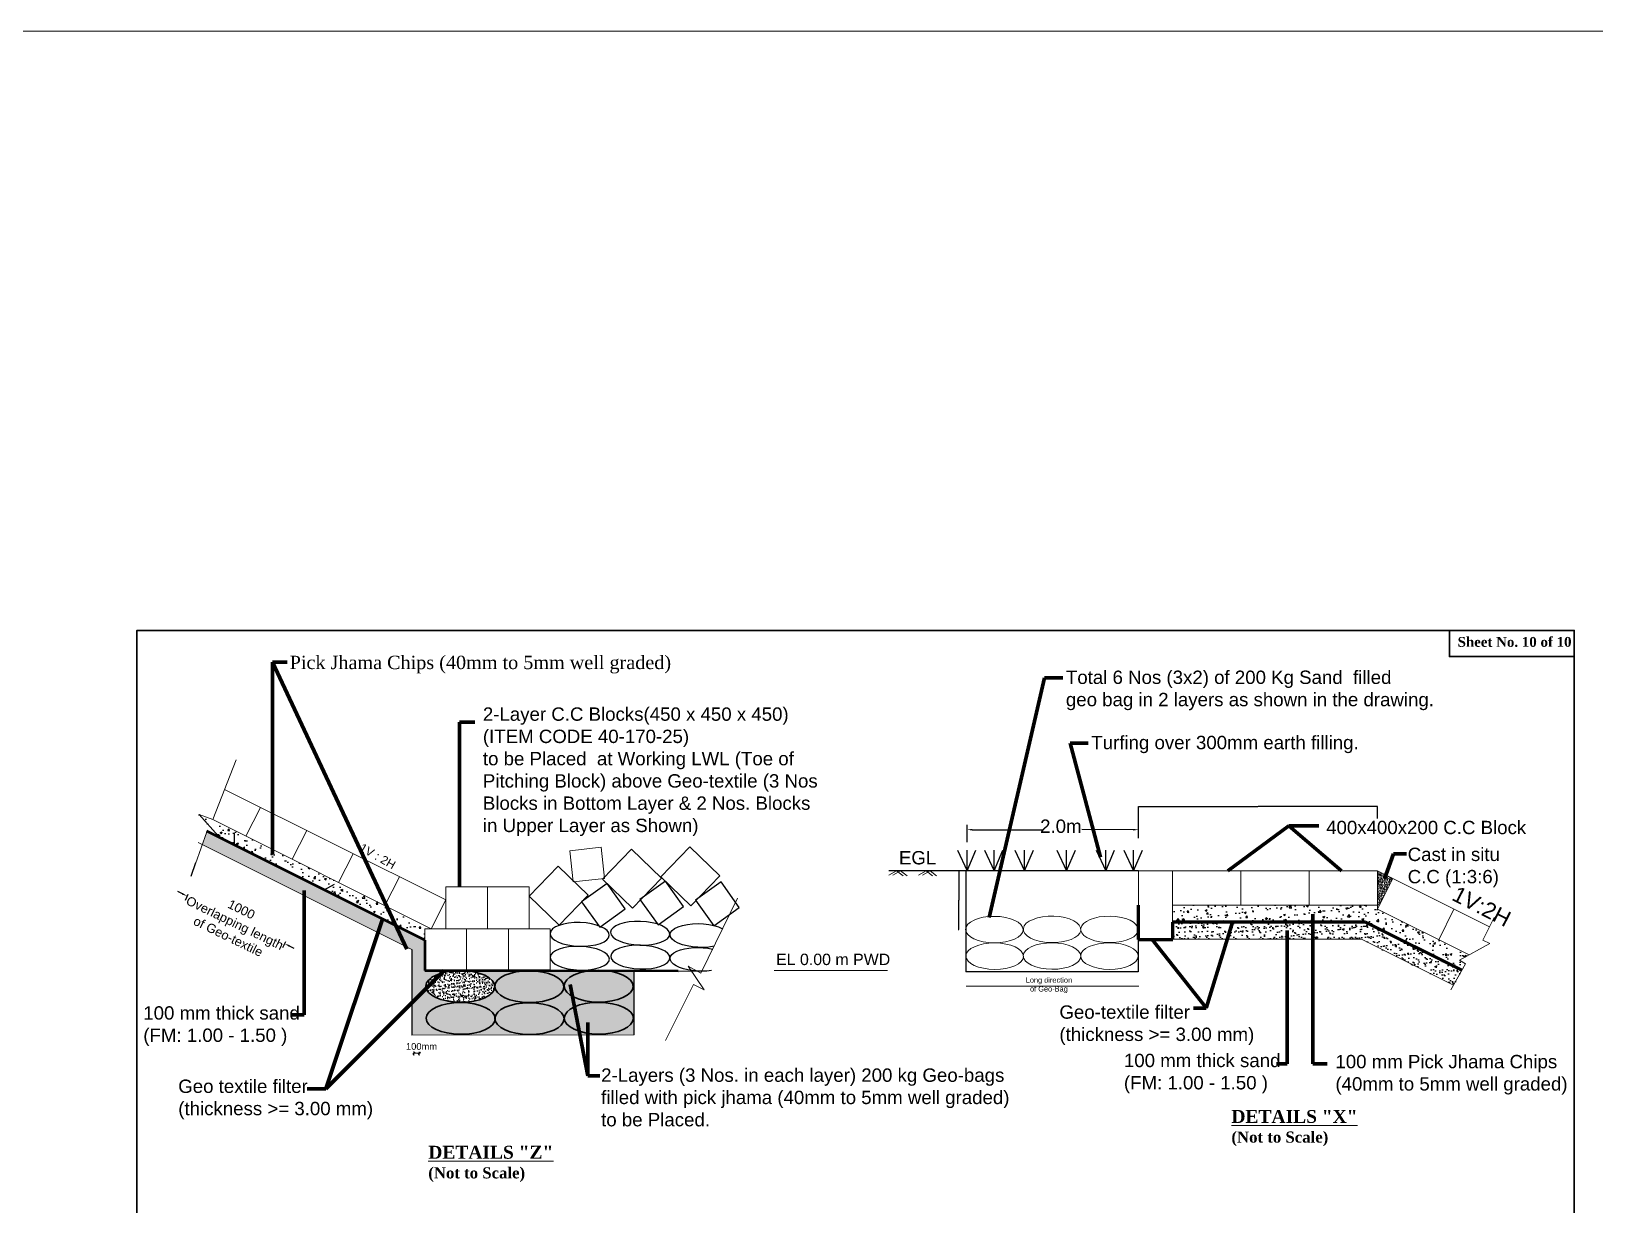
# Model space of a CAD drawing. Header units: inches. Extents: x 66615 to 414904, y -29123 to 90068.
# Drawn here: x 235680 to 247764, y -20639 to -11572 of the extents above; entities that cross this region are included whole.
import ezdxf

# ---------------------------------------------------------------- set-up
doc = ezdxf.new("R2010")
doc.units = ezdxf.units.IN
doc.header["$LTSCALE"] = 7
doc.header["$MEASUREMENT"] = 0
doc.header["$PDMODE"] = 3
doc.layers.add('Layer1', color=7, linetype='Continuous', lineweight=13)
doc.layers.add('Long Section Labels', color=7, linetype='Continuous', lineweight=9)
doc.layers.add('LINE', color=7, linetype='Continuous')
doc.styles.get("Standard").update_dxf_attribs({"font": 'arial.ttf'})
doc.dimstyles.get("Standard").update_dxf_attribs({"dimtxt": 0.18, "dimasz": 0.18, "dimexe": 0.18, "dimexo": 0.0625, "dimgap": 0.09, "dimtad": 0, "dimtih": 1, "dimtoh": 1, "dimdec": 4, "dimzin": 0, "dimdsep": 46, "dimtxsty": 'Standard', "dimcen": 0.09, "dimadec": 0, "dimazin": 0, "dimtfac": 1, "dimtdec": 4, "dimtofl": 0, "dimtmove": 0, "dimatfit": 3, "dimfxl": 1, "dimtolj": 1, "dimtzin": 0, "dimarcsym": 0})
pattern_1 = [(49.99999999999999, (16158.22667459399, 659078.0748699579), (54.6554006988012, -4.781725661670926), [5.715000000000001, -62.865]), (355, (16158.22667459399, 659078.0748699579), (-10.5728477927001, 57.31699286465399), [4.572000000000001, -50.292]), (100.4509999999999, (16162.78127459437, 659077.6763949577), (44.08275049978778, 52.53500634608756), [4.857, -53.427]), (46.18420000000002, (16158.22667459399, 659093.3148699579), (81.32371226763897, -12.61269837981814), [8.572499999999984, -94.29749999999987]), (96.63559999999998, (16165.00364459306, 659092.2638199577), (71.22127033987114, 74.22766676701477), [7.285499999999994, -80.14049999999989]), (351.1840000000001, (16158.22667459399, 659093.3148699579), (71.22138174418018, 74.22753535817931), [6.858000000000001, -75.438]), (21, (16165.8466745913, 659089.504869958), (45.48446395061498, -30.67965555502875), [5.715000000000001, -62.865]), (326.0000000000001, (16165.8466745913, 659089.504869958), (18.54060850429412, 55.25638983669579), [4.572, -50.29199999999999]), (71.4514, (16169.63702458143, 659086.9482399578), (64.02494723103733, 24.57685731481724), [4.857000000000001, -53.42700000000001]), (37.50000000000001, (16158.22667459399, 659078.0748699579), (0.9265809751775451, 25.36651166194594), [0, -49.6824, 0, -51.054, 0, -50.48250000000001]), (7.499999999999999, (16158.22667459399, 659078.0748699579), (20.04589875309172, 30.05417244543586), [0, -29.1084, 0, -48.5394, 0, -19.2405]), (327.5, (16141.23407458514, 659078.0748699579), (40.67717855006142, -1.718623197802037), [0, -19.05, 0, -59.43600000000001, 0, -78.867]), (317.5, (16133.61407458782, 659078.0748699579), (44.43875441580541, 7.627947309999906), [0, -24.765, 0, -39.4716, 0, -56.007])]

# ---------------------------------------------------------------- blocks, each defined once
blk = doc.blocks.new('*D57')
at = {"layer": 'Defpoints', "color": 0, "ltscale": 0.5}
for p in [(246085.8754218072, -17562.22304049303), (244237.8754218072, -17762.8938263965), (246085.8754218072, -17654.18003806082)]:
    blk.add_point(p, dxfattribs=at)
at = {"layer": 'LINE', "color": 0, "lineweight": -2, "ltscale": 0.5}
for p, q in [((244237.8754218072, -17762.8313263965), (244237.8754218072, -17562.04304049303)), ((244238.0554218072, -17562.22304049303), (245161.20384899, -17562.22304049303)), ((246085.6954218072, -17562.22304049303), (245162.5469946244, -17562.22304049303)), ((246085.8754218072, -17654.11753806082), (246085.8754218072, -17562.04304049303))]:
    blk.add_line(p, q, dxfattribs=at)
at = {"layer": 'LINE', "color": 0, "ltscale": 0.5}
for points in [[(244238.0554218072, -17562.19304049303), (244238.0554218072, -17562.25304049303), (244237.8754218072, -17562.22304049303)], [(246085.6954218072, -17562.19304049303), (246085.6954218072, -17562.25304049303), (246085.8754218072, -17562.22304049303)]]:
    blk.add_solid(points, dxfattribs=at)
at = {"layer": 'LINE', "color": 0, "lineweight": 13, "ltscale": 0.5, "insert": (245161.8754218072, -17562.22304049303), "char_height": 0.18, "attachment_point": 5}
blk.add_mtext('\\A1;{\\H1.775x;1.40m}', dxfattribs=at)
blk = doc.blocks.new('*D58')
at = {"layer": 'Defpoints', "color": 0, "ltscale": 0.5}
for p in [(242848.0690821856, -18059.75961229933), (242936.7429260239, -18059.75961229933), (242844.6732488498, -18511.3601488432)]:
    blk.add_point(p, dxfattribs=at)
at = {"layer": 'LINE', "color": 0, "lineweight": -2, "ltscale": 0.5}
for p, q in [((242936.6804260239, -18059.75961229933), (242847.8890821856, -18059.75961229933)), ((242848.0690821856, -18059.93961229933), (242848.0690821856, -18285.01005792461)), ((242848.0690821856, -18511.1801488432), (242848.0690821856, -18286.10970321792)), ((242844.7357488498, -18511.3601488432), (242848.2490821856, -18511.3601488432))]:
    blk.add_line(p, q, dxfattribs=at)
at = {"layer": 'LINE', "color": 0, "ltscale": 0.5}
for points in [[(242848.0390821856, -18059.93961229933), (242848.0990821856, -18059.93961229933), (242848.0690821856, -18059.75961229933)], [(242848.0390821856, -18511.1801488432), (242848.0990821856, -18511.1801488432), (242848.0690821856, -18511.3601488432)]]:
    blk.add_solid(points, dxfattribs=at)
at = {"layer": 'LINE', "color": 0, "lineweight": 13, "ltscale": 0.5, "insert": (242848.0690821856, -18285.55988057123), "char_height": 0.9, "attachment_point": 5}
blk.add_mtext('\\A1;300', dxfattribs=at)

msp = doc.modelspace()

# ---------------------------------------------------------------- hatches: boundary and pattern name
at = {"linetype": 'Continuous', "lineweight": -3, "ltscale": 0.5}
h = msp.add_hatch(dxfattribs=at)
h.set_pattern_fill('AR-CONC', color=0, scale=0.83, style=0)
h.set_pattern_definition([(49.99999999999999, (264038.7234591171, -8394.432694310148), (151.2132752666833, -13.22944099728956), [15.8115, -173.9265]), (355, (264038.7234591171, -8394.432694310148), (-29.2515455598036, 158.5770135922094), [12.6492, -139.1412]), (100.4509999999999, (264051.3245191127, -8395.535141810135), (121.9622763827462, 145.3468508908423), [13.4377, -147.8147]), (46.18420000000002, (264038.7234591171, -8352.268694310274), (224.9956039404678, -34.89513218416354), [23.71724999999997, -260.8897499999995]), (96.63559999999998, (264057.4730761051, -8355.17659931007), (197.0455146069768, 205.3632113887409), [20.15654999999997, -221.7220499999998]), (351.1840000000001, (264038.7234591171, -8352.268694310274), (197.0458228255652, 205.3628478242961), [18.9738, -208.7118]), (21, (264059.8054591194, -8362.80969431001), (125.8403502633681, -84.88038036891288), [15.8115, -173.9265]), (326.0000000000001, (264059.8054591194, -8362.80969431001), (51.29568352854707, 152.876011881525), [12.6492, -139.1412]), (71.4514, (264070.2920941114, -8369.883037309919), (177.1356873392033, 67.99597190432767), [13.4377, -147.8147]), (37.50000000000001, (264038.7234591171, -8394.432694310148), (2.563540697991208, 70.18068226471708), [0, -137.45464, 0, -141.2494, 0, -139.66825]), (7.499999999999999, (264038.7234591171, -8394.432694310148), (55.46031988355377, 83.14987709903919), [0, -80.53323999999999, 0, -134.29234, 0, -53.23205000000001]), (327.5, (263991.7105991095, -8394.432694310148), (112.5401939885033, -4.75485751391897), [0, -52.70500000000001, 0, -164.4396, 0, -218.1987]), (317.5, (263970.6285991073, -8394.432694310148), (122.947220550395, 21.1039875576664), [0, -68.51650000000001, 0, -109.20476, 0, -154.9527])])
h.paths.add_polyline_path([(237083.1793211475, -17662.83944316657), (236976.6754241064, -17624.84460056928), (237125.6675076485, -17788.88263742236), (237076.4174809754, -17772.09343338461), (238722.2683333829, -18595.01885958883), (238722.2683333829, -18506.41022624989), (238770.3208873123, -18506.41022624989)])
at = {"lineweight": -3, "ltscale": 0.5}
h = msp.add_hatch(dxfattribs=at)
h.set_pattern_fill('AR-CONC', color=0, scale=0.5, style=0)
h.set_pattern_definition([(49.99999999999999, (16158.22667459399, 659078.0748699579), (91.092334498002, -7.969542769451543), [9.525, -104.775]), (355, (16158.22667459399, 659078.0748699579), (-17.62141298783349, 95.52832144108999), [7.620000000000002, -83.82000000000001]), (100.4509999999999, (16165.81767459214, 659077.4107449577), (73.47125083297962, 87.55834391014594), [8.095, -89.045]), (46.18420000000002, (16158.22667459399, 659103.474869958), (135.539520446065, -21.02116396636357), [14.28749999999998, -157.1624999999997]), (96.63559999999998, (16169.52162458748, 659101.723119958), (118.7021172331186, 123.7127779450246), [12.14249999999999, -133.5674999999998]), (351.1840000000001, (16158.22667459399, 659103.474869958), (118.702302906967, 123.7125589302988), [11.43, -125.73]), (21, (16170.92667458951, 659097.1248699579), (75.80743991769164, -51.13275925838126), [9.525, -104.775]), (326.0000000000001, (16170.92667458951, 659097.1248699579), (30.90101417382354, 92.09398306115963), [7.62, -83.82]), (71.4514, (16177.24392458797, 659092.8638199578), (106.7082453850622, 40.96142885802873), [8.095000000000002, -89.04500000000002]), (37.50000000000001, (16158.22667459399, 659078.0748699579), (1.544301625295908, 42.27751943657655), [0, -82.804, 0, -85.09, 0, -84.1375]), (7.499999999999999, (16158.22667459399, 659078.0748699579), (33.40983125515287, 50.09028740905975), [0, -48.514, 0, -80.899, 0, -32.0675]), (327.5, (16129.90567459166, 659078.0748699579), (67.7952975834357, -2.864371996336729), [0, -31.75, 0, -99.06000000000002, 0, -131.445]), (317.5, (16117.20567459613, 659078.0748699579), (74.06459069300902, 12.71324551666651), [0, -41.275, 0, -65.786, 0, -93.345])])
edge = h.paths.add_edge_path()
edge.add_line((238622.2683333829, -19328.02646753221), (240338.8098887692, -19327.17823960989))
edge.add_line((240338.8098887727, -19327.17823960987), (240339.8827792574, -18830.62575083126))
edge.add_line((240339.8827792555, -18830.62575083115), (240117.4494855502, -18830.14514390708))
edge.add_ellipse((240064.6771055833, -18950.15970679495), major_axis=(-266.9392690718118, 1.747436432372941), ratio=0.4596705317050753, start_angle=282.32292129746213, end_angle=618.770298097184, ccw=False)
edge.add_line((240008.4913346991, -18829.90972032939), (239690.7069254448, -18829.22309026189))
edge.add_line((239690.7069254518, -18829.22309026198), (238997.49436658, -18829.22309026198))
edge.add_ellipse((238996.6911215633, -18951.92720600945), major_axis=(-266.9392690718118, 1.747436432372941), ratio=0.4596705317050753, start_angle=184.8800895468057, end_angle=270.0000000052819, ccw=False)
edge.add_ellipse((239528.9380142391, -18953.69470522349), major_axis=(-266.9392690718118, 1.747436432372941), ratio=0.4596705317050753, start_angle=4.880089546805721, end_angle=355.92393404651017, ccw=False)
edge.add_ellipse((238996.6911215633, -18951.92720600945), major_axis=(-266.9392690718118, 1.747436432372941), ratio=0.4596705317050753, start_angle=271.631794728523, end_angle=535.9239340465224, ccw=False)
edge.add_line((238989.8925872743, -18829.22309026198), (238722.2683333845, -18829.22309026198))
edge.add_line((238722.2683333829, -18829.22309026198), (238722.2683333828, -18595.01885958906))
edge.add_line((238722.2683333829, -18595.01885958883), (237076.4174809727, -17772.09343338449))
edge.add_line((237076.4174809754, -17772.09343338461), (237037.1265129506, -17758.69924614133))
edge.add_line((237037.1265129521, -17758.69924614142), (237002.1710574905, -17857.76802030884))
edge.add_line((237002.171057485, -17857.76802030887), (238622.2683333817, -18667.81665825583))
edge.add_line((238622.2683333829, -18667.81665825594), (238622.2683333829, -19328.02646753218))
edge = h.paths.add_edge_path(flags=16)
edge.add_ellipse((238998.6510259062, -19199.53777792474), major_axis=(-266.9392690718118, 1.747436432372941), ratio=0.4596705317050753, start_angle=184.8800895468681, end_angle=535.9239340464599, ccw=False)
edge.add_ellipse((239530.897918582, -19201.30527713877), major_axis=(-266.9392690718118, 1.747436432372941), ratio=0.4596705317050753, start_angle=4.880089546868078, end_angle=355.92393404644776, ccw=False)
edge = h.paths.add_edge_path(flags=16)
edge.add_ellipse((240066.6370099261, -19197.7702787107), major_axis=(-266.9392690718118, 1.747436432372941), ratio=0.4596705317050753, start_angle=0, end_angle=360)
at = {"linetype": 'ByBlock', "lineweight": 5, "ltscale": 0.5}
h = msp.add_hatch(dxfattribs=at)
h.set_pattern_fill('AR-CONC', color=256, scale=0.132, style=0)
h.set_pattern_definition([(49.99999999999999, (245651.5321079269, -12395.03004068352), (24.04837630747253, -2.103959291135208), [2.514600000000001, -27.6606]), (355, (245651.5321079269, -12395.03004068352), (-4.652053028788043, 25.21947686044776), [2.011680000000001, -22.12848000000001]), (100.4509999999999, (245653.5361319259, -12395.20536968327), (19.39641021990662, 23.11540279227853), [2.13708, -23.50788]), (46.18420000000002, (245651.5321079269, -12388.32444068353), (35.78243339776116, -5.549587287119985), [3.771899999999996, -41.49089999999995]), (96.63559999999993, (245654.5139747262, -12388.78690268315), (31.33735894954331, 32.6601733774865), [3.205619999999965, -35.26181999999969]), (351.1840000000001, (245651.5321079269, -12388.32444068353), (31.33740796743928, 32.66011555759889), [3.01752, -33.19272]), (21, (245654.8849079236, -12390.00084068283), (20.0131641382706, -13.49904844421265), [2.514600000000001, -27.6606]), (326.0000000000001, (245654.8849079236, -12390.00084068283), (8.157867741889415, 24.31281152814615), [2.01168, -22.12848]), (71.4514, (245656.5526619256, -12391.12575788313), (28.17097678165643, 10.81381721851958), [2.137080000000001, -23.50788000000001]), (37.49999999999999, (245651.5321079269, -12395.03004068352), (0.4076956290781198, 11.16126513125621), [0, -21.86025600000001, 0, -22.46376000000001, 0, -22.21230000000001]), (7.500000000000004, (245651.5321079269, -12395.03004068352), (8.820195451360359, 13.22383587599178), [0, -12.807696, 0, -21.357336, 0, -8.465819999999999]), (327.5, (245644.0553639308, -12395.03004068352), (17.89795856202703, -0.7561942070328964), [0, -8.382000000000001, 0, -26.15184000000001, 0, -34.70148000000001]), (317.5, (245640.7025639266, -12395.03004068352), (19.55305194295438, 3.356296816399958), [0, -10.8966, 0, -17.367504, 0, -24.64308])])
h.paths.add_polyline_path([(246203.9398110211, -18118.79180690536), (246085.8754218072, -18059.75961229886), (246085.8754218072, -18323.7596122984), (246085.8754218072, -18354.920585329)])
at = {"linetype": 'Continuous', "lineweight": -3, "ltscale": 0.5}
h = msp.add_hatch(dxfattribs=at)
h.set_pattern_fill('AR-CONC', color=0, scale=0.83, style=0)
h.set_pattern_definition([(49.99999999999999, (222731.1812707782, -19116.79024974798), (151.2132752666833, -13.22944099728956), [15.8115, -173.9265]), (355, (222731.1812707782, -19116.79024974798), (-29.2515455598036, 158.5770135922094), [12.6492, -139.1412]), (100.4509999999999, (222743.7823307738, -19117.89269724797), (121.9622763827462, 145.3468508908423), [13.4377, -147.8147]), (46.18420000000002, (222731.1812707782, -19074.62624974764), (224.9956039404678, -34.89513218416354), [23.71724999999997, -260.8897499999995]), (96.63559999999998, (222749.9308877811, -19077.5341547479), (197.0455146069768, 205.3632113887409), [20.15654999999997, -221.7220499999998]), (351.1840000000001, (222731.1812707782, -19074.62624974764), (197.0458228255652, 205.3628478242961), [18.9738, -208.7118]), (21, (222752.2632707804, -19085.16724974784), (125.8403502633681, -84.88038036891288), [15.8115, -173.9265]), (326.0000000000001, (222752.2632707804, -19085.16724974784), (51.29568352854707, 152.876011881525), [12.6492, -139.1412]), (71.4514, (222762.7499057725, -19092.24059274775), (177.1356873392033, 67.99597190432767), [13.4377, -147.8147]), (37.50000000000001, (222731.1812707782, -19116.79024974798), (2.563540697991208, 70.18068226471708), [0, -137.45464, 0, -141.2494, 0, -139.66825]), (7.499999999999999, (222731.1812707782, -19116.79024974798), (55.46031988355377, 83.14987709903919), [0, -80.53323999999999, 0, -134.29234, 0, -53.23205000000001]), (327.5, (222684.1684107706, -19116.79024974798), (112.5401939885033, -4.75485751391897), [0, -52.70500000000001, 0, -164.4396, 0, -218.1987]), (317.5, (222663.0864107832, -19116.79024974798), (122.947220550395, 21.1039875576664), [0, -68.51650000000001, 0, -109.20476, 0, -154.9527])])
h.paths.add_polyline_path([(246085.8754218072, -18354.920585329), (246085.8754218072, -18323.7596122984), (244501.8754218072, -18323.75961229933), (244501.8754218072, -18455.7596122984), (245992.3925027177, -18455.7596122984), (246736.2521749735, -18827.68944842723), (246764.0875423029, -18777.38165290031), (246719.0347740874, -18748.25633460126), (246792.5022815764, -18708.23401521408)])
h = msp.add_hatch(dxfattribs=at)
h.set_pattern_fill('AR-SAND', color=0, scale=1.32, style=0)
h.set_pattern_definition([(37.50000000000001, (222731.1812707782, -19116.79024974798), (-2.11204131069894, 64.60254732747319), [0, -50.96256, 0, -56.99760000000001, 0, -54.48299999999999]), (7.499999999999999, (222731.1812707782, -19116.79024974798), (59.33707337421635, 94.62091327502277), [0, -27.49296, 0, -45.93336, 0, -17.6022]), (327.5, (222689.9418307766, -19116.79024974798), (104.4109928718725, 0.1897083775680312), [0, -16.764, 0, -60.3504, 0, -78.7908]), (317.5, (222689.9418307766, -19116.79024974798), (100.7894517263432, 29.42667066995254), [0, -8.382, 0, -39.56304, 0, -45.2628])])
h.paths.add_polyline_path([(245992.3925027177, -18455.7596122984), (244503.9748587161, -18455.7596122984), (244503.9748587161, -18587.7596122984), (245961.2315296829, -18587.7596122984), (246672.290689528, -18943.28919222002), (246736.2521749735, -18827.68944842723)])
at = {"lineweight": -3, "ltscale": 0.5}
h = msp.add_hatch(dxfattribs=at)
h.set_pattern_fill('AR-CONC', color=0, scale=0.3, style=0)
h.set_pattern_definition(pattern_1)
edge = h.paths.add_edge_path()
edge.add_ellipse((238996.6911215633, -18951.92720600945), major_axis=(-266.9392690718118, 1.747436432372941), ratio=0.4596705317050753, start_angle=271.631794728523, end_angle=535.9239340465224)
edge.add_ellipse((239528.9380142391, -18953.69470522349), major_axis=(-266.9392690718118, 1.747436432372941), ratio=0.4596705317050753, start_angle=355.92393404651017, end_angle=364.88008954680566, ccw=False)
edge.add_ellipse((238996.6911215633, -18951.92720600945), major_axis=(-266.9392690718118, 1.747436432372941), ratio=0.4596705317050753, start_angle=184.8800895468057, end_angle=270.0000000052819)
edge.add_line((238997.4943665713, -18829.22309026198), (238989.8925872759, -18829.22309026198))
h = msp.add_hatch(dxfattribs=at)
h.set_pattern_fill('AR-CONC', color=0, scale=0.3, style=0)
h.set_pattern_definition(pattern_1)
edge = h.paths.add_edge_path()
edge.add_ellipse((238998.6510259062, -19199.53777792474), major_axis=(-266.9392690718118, 1.747436432372941), ratio=0.4596705317050753, start_angle=184.8800895468681, end_angle=535.9239340464597)
edge.add_ellipse((239530.897918582, -19201.30527713877), major_axis=(-266.9392690718118, 1.747436432372941), ratio=0.4596705317050753, start_angle=355.92393404644776, end_angle=364.8800895468681, ccw=False)
edge = h.paths.add_edge_path()
edge.add_ellipse((239528.9380142391, -18953.69470522349), major_axis=(-266.9392690718118, 1.747436432372941), ratio=0.4596705317050753, start_angle=4.880089546805642, end_angle=355.9239340465102)
edge.add_ellipse((238996.6911215633, -18951.92720600945), major_axis=(-266.9392690718118, 1.747436432372941), ratio=0.4596705317050753, start_angle=175.9239340465224, end_angle=184.8800895468057, ccw=False)
edge = h.paths.add_edge_path()
edge.add_ellipse((239530.897918582, -19201.30527713877), major_axis=(-266.9392690718118, 1.747436432372941), ratio=0.4596705317050753, start_angle=4.880089546868055, end_angle=355.9239340464478)
edge.add_ellipse((238998.6510259062, -19199.53777792474), major_axis=(-266.9392690718118, 1.747436432372941), ratio=0.4596705317050753, start_angle=175.9239340464598, end_angle=184.8800895468681, ccw=False)
edge = h.paths.add_edge_path()
edge.add_ellipse((240064.6771055833, -18950.15970679495), major_axis=(-266.9392690718118, 1.747436432372941), ratio=0.4596705317050753, start_angle=282.3229212974621, end_angle=618.7702980971839)
edge.add_line((240117.4494855553, -18830.14514390688), (240008.4913347102, -18829.90972032948))
edge = h.paths.add_edge_path()
edge.add_ellipse((240066.6370099261, -19197.7702787107), major_axis=(-266.9392690718118, 1.747436432372941), ratio=0.4596705317050753, start_angle=0, end_angle=360)

# ---------------------------------------------------------------- linework, layer by layer
at = {"color": 0, "linetype": 'Continuous', "lineweight": 13, "ltscale": 0.5}
for p, q in [((238883.6747654304, -18284.09993665182), (237174.6869880632, -17429.60604796495)), ((237339.1929385811, -17790.84625188151), (237452.5468166992, -17568.53596228251)), ((238770.3208873123, -18506.41022624989), (237083.1793211475, -17662.83944316657)), ((237696.9749257639, -17969.73724547384), (237810.328803882, -17747.42695587483)), ((238622.2683333829, -18667.81665825594), (236969.0872739926, -17841.22612856171)), ((238054.7569129467, -18148.6282390657), (238168.1107910648, -17926.31794946716)), ((238412.5389001295, -18327.51923265756), (238525.8927782476, -18105.20894305949)), ((238770.3208873123, -18506.41022624989), (238883.6747654304, -18284.09993665182)), ((240338.8098887727, -19327.17823960987), (238622.2683333829, -19328.02646753174))]:
    msp.add_line(p, q, dxfattribs=at)
at = {"color": 0, "lineweight": 53, "ltscale": 0.5}
for p, q in [((238722.2683333829, -18595.01885958883), (237036.1480027512, -17751.95869427716)), ((239690.7069254518, -18829.22309026198), (240679.0913559347, -18831.35867164499))]:
    msp.add_line(p, q, dxfattribs=at)
at = {"color": 0, "lineweight": -3, "ltscale": 0.5}
for p, q in [((242913.0468678027, -17838.2329328552), (242913.0468678027, -17704.59382639668)), ((242953.7968678027, -17740.99382639659), (243492.5606401265, -17740.99382639659)), ((244197.1254218072, -17740.99382639659), (243798.7359890789, -17738.52888144349)), ((244237.8754218072, -17806.81145449338), (244237.8754218072, -17704.59382639668)), ((242904.1223913655, -18059.75961229979), (242904.1223913655, -18838.73865038325)), ((236848.1203086525, -18236.69721350755), (236811.485843055, -18218.85124952887)), ((236891.3238407448, -18241.0580981251), (236868.8138395473, -18287.2669700699)), ((237643.706214264, -18607.5705753009), (237621.1962130666, -18653.77944724524)), ((244234.6195542291, -18589.73813107453), (244234.6195542291, -18838.73865038325)), ((237673.7716133669, -18638.9016186407), (237710.4060789645, -18656.7475826203)), ((238622.2683333829, -18667.81665825594), (238622.2683333829, -19328.02646753174)), ((244234.6195542291, -18838.73865038325), (242904.1223913655, -18838.73865038325)), ((238629.1035302166, -19476.7021389709), (238647.0761814803, -19460.01930593123)), ((238671.2275371063, -19475.81606154359), (238689.20018837, -19459.13322850392))]:
    msp.add_line(p, q, dxfattribs=at)
at = {"color": 0, "linetype": 'Continuous', "lineweight": -3, "ltscale": 0.5}
for p, q in [((237251.620141007, -17859.69476340368), (237251.2243909016, -17765.49621753983)), ((236949.3551473469, -17997.17711660481), (236912.3588759303, -18102.78481769498)), ((242838.3556896672, -17899.80077422905), (242913.0468678027, -18059.75961230212)), ((242913.0468678027, -18059.75961230212), (242981.8188532889, -17898.5054988105)), ((242913.0468678027, -18059.75961229933), (242913.0468678027, -17900.24953106727)), ((243046.7057796642, -17899.80077422346), (243121.3969577998, -18059.759612297)), ((243121.3969577998, -18059.759612297), (243190.1689432859, -17898.50549880491)), ((243121.3969577998, -18059.75961229374), (243121.3969577998, -17900.24953106168)), ((243282.9980491474, -17899.80077422486), (243357.6892272979, -18059.7596122984)), ((243357.6892272979, -18059.7596122984), (243426.4612127766, -17898.50549880491)), ((243357.6892272979, -18059.7596122956), (243357.6892272979, -17900.24953106308)), ((243607.5552277714, -17899.80077422486), (243682.246405907, -18059.7596122984)), ((243682.246405907, -18059.7596122984), (243751.0183913931, -17898.50549880491)), ((243682.246405907, -18059.7596122956), (243682.246405907, -17900.24953106308)), ((243909.4578256086, -17899.80077422486), (243984.149003759, -18059.7596122984)), ((243984.149003759, -18059.7596122984), (244052.9209892377, -17898.50549880491)), ((243984.149003759, -18059.7596122956), (243984.149003759, -17900.24953106308)), ((244124.0939323828, -17899.80077422486), (244198.7851105258, -18059.7596122984)), ((244198.7851105258, -18059.7596122984), (244267.5570960119, -17898.50549880491)), ((244198.7851105258, -18059.7596122956), (244198.7851105258, -17900.24953106308)), ((244237.8754218072, -18059.75961229933), (242308.6828383803, -18059.75961229933)), ((237944.6587705687, -18206.21407818078), (238024.1686476618, -18162.1615670289)), ((240338.8098887727, -19327.17823961034), (240339.8821583092, -18830.91313285223)), ((240679.0913559347, -18831.35867164499), (240863.0104263946, -18834.78569699061))]:
    msp.add_line(p, q, dxfattribs=at)
at = {"linetype": 'ByBlock', "lineweight": 13, "ltscale": 0.5}
for p, q in [((246085.8754218072, -18059.75961229886), (244237.8754218072, -18059.75961229933)), ((246950.6339909732, -18492.13889688283), (246085.8754218072, -18059.75961229886)), ((246085.8754218072, -18323.7596122984), (244501.8754218072, -18323.75961229933)), ((246792.5022815764, -18708.23401521408), (246085.8754218072, -18354.920585329)), ((245961.2315296829, -18587.7596122984), (244503.9748587161, -18587.7596122984)), ((246672.290689528, -18943.28919222002), (245961.2315296829, -18587.7596122984))]:
    msp.add_line(p, q, dxfattribs=at)
at = {"linetype": 'ByBlock', "lineweight": 18, "ltscale": 0.5}
for p, q in [((244237.8754218072, -18059.75961229933), (244237.8754218072, -18587.75961229886)), ((244501.8754218072, -18059.75961229933), (244501.8754218072, -18587.75961229886)), ((245029.8754218146, -18059.75961229933), (245029.8754218146, -18323.75961229933)), ((245557.8754217997, -18059.75961229886), (245557.8754217997, -18323.7596122984)), ((246085.8754218072, -18059.75961229886), (246085.8754218072, -18323.7596122984)), ((246085.8754218072, -18354.920585329), (246203.9398110211, -18118.79180690442)), ((246085.8754218072, -18323.7596122984), (246085.8754218072, -18354.920585329)), ((246558.1329786554, -18591.04936375265), (246676.1973678693, -18354.92058532947))]:
    msp.add_line(p, q, dxfattribs=at)
at = {"linetype": 'ByBlock', "lineweight": 60, "ltscale": 0.5}
for p, q in [((244234.6195542291, -18324.30484800256), (244234.6195542291, -18589.73813107453)), ((245992.3925027177, -18455.7596122984), (244503.9748587161, -18455.7596122984)), ((244503.9748587161, -18589.73813107453), (244503.9748587161, -18455.75961229886)), ((246736.2521749735, -18827.6894484277), (245992.3925027177, -18455.7596122984)), ((244234.6195542291, -18589.73813107453), (244503.9748587161, -18589.73813107453))]:
    msp.add_line(p, q, dxfattribs=at)
at = {"color": 7, "lineweight": 30, "ltscale": 0.18}
msp.add_lwpolyline([(247606.2099174559, -16201.35615677462), (246640.7275903374, -16201.35615677462), (246640.7275903374, -16403.89267531718), (247606.2099174559, -16403.89267531718)], close=True, dxfattribs=at)
at = {"color": 0, "linetype": 'Continuous', "lineweight": -3, "ltscale": 0.5}
for points in [[(240545.0645738319, -18104.47130871407), (240777.0467213318, -18328.9538880515), (241001.5293006077, -18096.97174055764), (240769.5471531823, -17872.48916125094)], [(240094.2064997703, -18122.27006486134), (240326.1886472628, -18346.75264419924), (240550.6712265387, -18114.77049670537), (240318.6890791133, -17890.28791739867)], [(239528.1200214848, -18254.44083516282), (239760.1021689698, -18478.92341450026), (239984.5847482532, -18246.94126700639), (239752.6026008129, -18022.45868769969)], [(240074.6494385973, -18494.03853083943), (240271.2207480073, -18352.69921573141), (240129.8814329281, -18156.12790637772), (239933.3101235777, -18297.46722145501)], [(240525.5075126588, -18476.23977469216), (240722.0788220689, -18334.90045958414), (240580.7395069972, -18138.32915023045), (240384.1681976393, -18279.66846530774)], [(240955.9262596741, -18483.01034924836), (241152.4975690916, -18341.67103414034), (241011.1582540199, -18145.09972478665), (240814.586944662, -18286.43903986394)]]:
    msp.add_lwpolyline(points, close=True, dxfattribs=at)
at = {"linetype": 'ByBlock', "lineweight": 18, "ltscale": 0.5}
for points in [[(242308.2431334257, -18091.80651795986), (242367.6598293558, -18059.75961229933), (242417.7915872484, -18098.29668753251)], [(242340.0179989114, -18091.80651795986), (242399.4346948415, -18059.75961229933), (242449.5664527342, -18098.29668753251)], [(242536.4040054008, -18091.80651795986), (242595.8207013309, -18059.75961229933), (242645.9524592236, -18098.29668753251)], [(242568.1788708866, -18091.80651795986), (242627.5955668166, -18059.75961229933), (242677.7273247093, -18098.29668753251)], [(246652.760386765, -18978.58696524409), (246764.0875423029, -18777.38165290031), (246719.0347740874, -18748.25633460126), (246952.2998947054, -18621.18231946585), (246899.2842223942, -18594.70736921701), (246986.7610410824, -18419.97700712207)]]:
    msp.add_lwpolyline(points, dxfattribs=at)
at = {"color": 0, "linetype": 'Continuous', "lineweight": -3, "ltscale": 0.5, "extrusion": (0, 0, -1)}
for centre in [(239918.9362339973, -18550.01614918542), (240386.6860459894, -18541.29181536549), (239919.3144768402, -18734.31453884934), (240387.0642888322, -18725.59020502894)]:
    msp.add_ellipse(centre, major_axis=(-228.6779544565967, 7.359250985567466), ratio=0.3999216098319032, dxfattribs=at)
for centre, start_param, end_param in [((240845.6971692592, -18558.74048300443), 4.189055286767898, 8.733121288961382), ((240846.075412102, -18743.03887266834), 4.282022807574673, 8.296774934931928)]:
    msp.add_ellipse(centre, major_axis=(-228.6779544565967, 7.359250985567466), ratio=0.3999216098319032, start_param=start_param, end_param=end_param, dxfattribs=at)
at = {"color": 0, "linetype": 'Continuous', "lineweight": 30, "ltscale": 0.5}
for centre in [(238996.6911215633, -18951.92720600945), (239528.9380142391, -18953.69470522349), (240064.6771055833, -18950.15970679495), (238998.6510259062, -19199.53777792474), (239530.897918582, -19201.30527713877), (240066.6370099261, -19197.7702787107)]:
    msp.add_ellipse(centre, major_axis=(-266.9392690718118, 1.747436432372941), ratio=0.4596705317050753, dxfattribs=at)
at = {"color": 0, "lineweight": -3, "ltscale": 0.5}
for points in [[(242953.7968678027, -17734.20215973008), (242953.7968678027, -17747.78549306357), (242913.0468678027, -17740.99382639659)], [(244197.1254218072, -17734.20215973008), (244197.1254218072, -17747.78549306357), (244237.8754218072, -17740.99382639659)]]:
    msp.add_solid(points, dxfattribs=at)
at = {"color": 0, "linetype": 'Continuous', "lineweight": -3, "ltscale": 0.5}
for points in [[(236851.0946359783, -18230.59146924113), (236845.1459813118, -18242.80295777397), (236884.7547742501, -18254.54317748622)], [(237676.7459406927, -18632.79587437428), (237670.7972860411, -18645.00736290758), (237637.1371477693, -18621.05565466202)]]:
    msp.add_solid(points, dxfattribs=at)
at = {"layer": 'Layer1', "color": 7, "lineweight": 30}
msp.add_lwpolyline([(245241.9957608283, -23937.53072509897), (236496.3018922433, -23937.53072509897), (236496.3018922433, -16201.35615677462), (247606.2099174559, -16201.35615677462), (247606.2099174559, -22289.84967208776), (247606.2099174559, -23685.30772039742), (247606.2099174559, -23937.53072509897)], close=True, dxfattribs=at)
at = {"layer": 'LINE', "color": 7, "lineweight": 53, "ltscale": 0.5}
for p, q in [((238722.2683333829, -18595.01885958883), (238722.2683333829, -18829.22309026198)), ((238722.2683333829, -18829.22309026198), (239690.7069254518, -18829.22309026198))]:
    msp.add_line(p, q, dxfattribs=at)
at = {"layer": 'LINE', "color": 7, "lineweight": 13, "ltscale": 0.5}
for p, q in [((239367.8940614089, -18506.41022624989), (239367.8940614089, -18829.22309026198)), ((239367.8940614089, -18829.22309026198), (239367.8940614089, -18506.41022624989)), ((238722.2683333829, -18829.22309026198), (239690.7069254518, -18829.22309026198)), ((239056.2008398101, -18829.22309026198), (238733.3879757598, -18829.22309026198)), ((238966.3096793741, -18829.22309026198), (239146.7675563917, -18829.22309026198)), ((238966.3096793741, -18829.22309026198), (239146.7675563917, -18829.22309026198)), ((242296.9877365679, -18829.22309026198), (241422.1071341932, -18829.22309026198)), ((242905.1869759521, -18948.95174989974), (243571.1349426363, -18948.95174989974)), ((244239.5233213037, -18948.95174989974), (243573.5753546418, -18948.95174989974)), ((238637.0337697321, -19455.13231525576), (238637.0337697321, -19485.98451274371)), ((238638.054236602, -19468.45494047907), (238679.3632434918, -19468.45494047907)), ((238679.1577766218, -19456.6532252492), (238679.1577766218, -19485.98451274371))]:
    msp.add_line(p, q, dxfattribs=at)
for points in [[(237263.9590716437, -17202.0706746935), (237083.1793211475, -17662.83944316657), (236976.6754241064, -17624.84460056928), (237125.6675076485, -17788.88263742236), (237037.1265129521, -17758.69924614142), (236949.9203237072, -18005.85409376101)], [(241139.2338801101, -18269.74135169788), (240856.3180955797, -18848.47556884337), (240756.1963910535, -18795.91767299717), (240880.7069241926, -18979.23228129727), (240797.2748775706, -18936.92816275015), (240581.0080638006, -19370.58749621903)]]:
    msp.add_lwpolyline(points, dxfattribs=at)
for points in [[(240083.8273953497, -17876.75235344499), (239843.1653818637, -17903.18863340124), (239869.6016617566, -18143.85064691707), (240110.2636753097, -18117.41436702182)], [(238883.6747654304, -18506.41022624989), (239206.4876294211, -18506.41022624989), (239206.4876294211, -18183.59736226808), (238883.6747654304, -18183.59736226808)], [(239206.4876294211, -18506.41022624989), (239529.3004933968, -18506.41022624989), (239529.3004933968, -18183.59736226808), (239206.4876294211, -18183.59736226808)], [(238722.2683333829, -18829.22309026198), (239045.0811974183, -18829.22309026198), (239045.0811974183, -18506.41022624989), (238722.2683333829, -18506.41022624989)], [(239045.0811974183, -18829.22309026198), (239367.8940614089, -18829.22309026198), (239367.8940614089, -18506.41022624989), (239045.0811974183, -18506.41022624989)], [(239367.8940614089, -18829.22309026198), (239690.7069254518, -18829.22309026198), (239690.7069254518, -18506.41022624989), (239367.8940614089, -18506.41022624989)]]:
    msp.add_lwpolyline(points, close=True, dxfattribs=at)
at = {"layer": 'LINE', "color": 7, "lineweight": 9, "ltscale": 0.5}
for centre in [(243123.7051701099, -18512.81634586985), (243126.4747560248, -18718.44849779346), (243569.8821672872, -18717.43227524945), (244013.5258385018, -18717.82680870761)]:
    msp.add_ellipse(centre, major_axis=(-222.4493908931766, 1.45619702697745), ratio=0.4596705317050754, dxfattribs=at)
for centre, start_param, end_param in [((243569.8821672872, -18511.33337663888), -0.06111639922345979, 6.22206890795275), ((244013.5258385018, -18511.72791009705), 0.08692243588195685, 6.220874297421949)]:
    msp.add_ellipse(centre, major_axis=(-222.4493908931766, 1.45619702697745), ratio=0.4596705317050754, start_param=start_param, end_param=end_param, dxfattribs=at)
at = {"layer": 'LINE', "color": 7, "lineweight": -3, "ltscale": 0.5}
for points in [[(238637.4412697321, -19485.55259607715), (238637.4412697321, -19485.68842941039), (238637.0337697321, -19485.62051274377)], [(238678.7502766218, -19485.55259607715), (238678.7502766218, -19485.68842941039), (238679.1577766218, -19485.62051274377)]]:
    msp.add_solid(points, dxfattribs=at)
at = {"layer": 'Long Section Labels'}
msp.add_lwpolyline([(91231.23992717976, -11571.79147722182), (254043.2880862682, -11571.79147722182), (254043.2880862682, -29123.34063999151), (91231.23992717976, -29123.34063999151)], close=True, dxfattribs=at)

# ---------------------------------------------------------------- texts
at = {"color": 7, "lineweight": 30, "ltscale": 0.18, "insert": (246704.4281441197, -16251.77315920527), "char_height": 76.32055494102661, "width": 2741.409530997333, "attachment_point": 1}
msp.add_mtext('{\\fTimes New Roman|b1|i0|c0|p18;Sheet No. 10 of 10}', dxfattribs=at)
at = {"color": 0, "linetype": 'Continuous', "lineweight": -3, "ltscale": 0.5, "insert": (237253.0517089814, -18462.00657054206), "char_height": 70, "attachment_point": 5, "rotation": 334.02762362713577}
msp.add_mtext('\\A1;1000\\POverlapping length\\Pof Geo-textile', dxfattribs=at)
at = {"layer": 'LINE', "color": 7, "lineweight": 13, "ltscale": 0.5}
msp.add_text('1V:2H ', height=122.5125, rotation=332.9935993284867, dxfattribs=at).set_placement((246650.7967263311, -18280.26845960488))
at = {"layer": 'LINE', "color": 7, "lineweight": 13, "ltscale": 0.5, "attachment_point": 1}
for s, insert, char_height, width in [('{\\fTimes New Roman|b0|i0|c0|p18;Pick Jhama Chips (40mm to 5mm well graded)}', (237677.0884430781, -16396.97171271901), 103.1933432683296, 3965.808447653468), ('Total 6 Nos (3x2) of 200 Kg Sand  filled \\Pgeo bag in 2 layers as shown in the drawing.', (243676.8711681888, -16511.79819705366), 103.1933432683296, 3965.808447653468), ('2-Layer C.C Blocks(450 x 450 x 450) \\P(ITEM CODE 40-170-25)\\Pto be Placed  at Working LWL (Toe of \\PPitching Block) above Geo-textile (3 Nos \\PBlocks in Bottom Layer & 2 Nos. Blocks\\Pin Upper Layer as Shown)', (239170.5293757059, -16796.28097288479), 103.1933432683296, 3965.808447653468), ('Turfing over 300mm earth filling.', (243872.908389166, -17015.84204046411), 103.1933432683296, 3965.808447653468), ('\\A1;2.0m', (243477.4879469723, -17662.51142542606), 103.1933432683296, 3965.808447653468), ('400x400x200 C.C Block', (245688.2969939336, -17672.33837561012), 103.1933432683296, 3965.808447653468), ('Cast in situ\\PC.C (1:3:6)', (246318.6649754494, -17880.08198303526), 103.1933432683296, 3965.808447653468), ('EGL', (242386.1253673434, -17906.02178736666), 103.1933432683296, 3965.808447653468), (' Geo-textile filter\\P (thickness >= 3.00 mm)', (243586.6267065629, -19098.54550581827), 103.1933432683296, 3965.808447653468), ('100 mm thick sand \\P(FM: 1.00 - 1.50 )', (236545.7256156206, -19105.41733771359), 103.1933432683296, 3965.808447653468), ('100mm', (238576.0493717309, -19390.02504897019), 51.59667163416481, 1982.904223826734), ('100 mm thick sand \\P(FM: 1.00 - 1.50 )', (244125.1865955815, -19472.49250272318), 103.1933432683296, 3965.808447653468), ('100 mm Pick Jhama Chips \\P(40mm to 5mm well graded)', (245759.875272505, -19481.34885355114), 103.1933432683296, 3965.808447653468), ('Geo textile filter \\P(thickness >= 3.00 mm) ', (236815.9598900527, -19671.84698389919), 103.1933432683296, 3965.808447653468), ('2-Layers (3 Nos. in each layer) 200 kg Geo-bags\\Pfilled with pick jhama (40mm to 5mm well graded)\\Pto be Placed.', (240084.4010286108, -19586.05824342353), 103.1933432683296, 3965.808447653468), ('{\\fTimes New Roman|b1|i0|c0|p18;\\H1.432x;\\LDETAILS "X"\\P\\H0.8606x;\\l(Not to Scale)}', (244956.1469225511, -19907.01263276284), 69.62532631807711, 1094.491599430528), ('{\\fTimes New Roman|b1|i0|c0|p18;\\H1.432x;\\LDETAILS "Z"\\P\\H0.8603x;\\l(Not to Scale)}', (238748.5693729669, -20183.50046178448), 69.62532631807711, 1094.491599430528)]:
    msp.add_mtext(s, dxfattribs=dict(at, insert=insert, char_height=char_height, width=width))
at = {"layer": 'LINE', "color": 7, "lineweight": 13, "ltscale": 0.5, "insert": (238242.3665707558, -17843.20337282942), "char_height": 64.73585574141977, "width": 341.0786576580767, "attachment_point": 1, "rotation": 330.2351053699725}
msp.add_mtext('1V : 2H', dxfattribs=at)
at = {"layer": 'LINE', "color": 0, "linetype": 'ByBlock', "lineweight": -3, "ltscale": 0.5, "insert": (241436.6522566378, -18699.02798172255), "char_height": 88.11123925218915, "attachment_point": 1}
msp.add_mtext('EL 0.00 m PWD', dxfattribs=at)
at = {"layer": 'LINE', "color": 7, "lineweight": 13, "ltscale": 0.5, "insert": (243545.5510969204, -18943.25477792422), "char_height": 27.90312225710064, "attachment_point": 5}
msp.add_mtext('\\A1;{\\H1.464x;Long direction\\Pof Geo-Bag}', dxfattribs=at)

# ---------------------------------------------------------------- dimensions: what is measured, and where the dimension line sits
at = {"layer": 'LINE', "color": 7, "lineweight": 13, "ltscale": 0.5}
dim = msp.add_linear_dim(base=(246085.8754218072, -17562.22304049303), p1=(244237.8754218072, -17762.8938263965), p2=(246085.8754218072, -17654.18003806082), text='{\\H1.775x;1.40m}', dimstyle='Standard', override={"dimfxl": 0.12}, dxfattribs=at)
dim.commit()
dim.dimension.update_dxf_attribs({"geometry": '*D57', "text_midpoint": (245161.8754218072, -17562.22304049303)})
dim = msp.add_linear_dim(base=(242848.0690821856, -18059.75961229933), p1=(242844.6732488498, -18511.3601488432), p2=(242936.7429260239, -18059.75961229933), angle=90, text='300', dimstyle='Standard', override={"dimtxt": 0.9, "dimfxl": 0.12}, dxfattribs=at)
dim.commit()
dim.dimension.update_dxf_attribs({"geometry": '*D58', "text_midpoint": (242848.0690821856, -18285.55988057123)})

# ---------------------------------------------------------------- leaders
for points in [[(237544.9179432988, -17929.36406723346), (237544.8072214797, -16446.74228884681), (237658.8791305274, -16446.74228884681)], [(238583.7205800787, -18664.55507678102), (237544.8072214797, -16446.74228884681)], [(243083.7163792625, -18419.54517337616), (243512.4692491665, -16568.90691514203), (243652.8601576611, -16568.90691514203)], [(238989.2702181414, -18183.59736226808), (238989.2702181414, -16910.40111576329), (239109.1099218205, -16910.40111576329)], [(243944.1359353215, -17954.24210583634), (243708.5064701363, -17072.950758552), (243848.8973786309, -17072.950758552)], [(244929.211182937, -18059.75961229933), (245398.8548987359, -17711.84017134999), (245632.538291648, -17711.84017134999)], [(245806.4872049764, -18059.75961229886), (245398.8548987359, -17711.84017134999)], [(237788.6364279762, -18211.49182005815), (237788.6364279762, -19172.32160800305), (237690.7080684602, -19172.32160800305)], [(238395.1965504065, -18431.4829681011), (237955.432942912, -19742.23993545474)], [(244964.1362525746, -18455.7596122984), (244760.6489795819, -19119.16505371529), (244662.7818745151, -19119.16505371529)], [(245584.7925616652, -18392.51985048904), (245584.7925616652, -19549.21067913511), (245696.7219376341, -19549.21067913511)], [(244344.521269083, -18589.73813107453), (244760.4701508582, -19117.12556408887)], [(245387.3432270065, -18520.40340438281), (245387.3432270065, -19549.35116124415), (245303.8184131905, -19549.35116124415)], [(238870.171577476, -18829.22309026198), (237955.432942912, -19742.23993545474), (237812.1283641532, -19742.23993545474)], [(239846.0247391313, -18938.16898650891), (239980.8161281794, -19642.48700420168)], [(239980.8161281794, -19230.13320937363), (239980.8161281794, -19642.48700420168), (240074.7570319176, -19642.48700420168)]]:
    msp.add_leader(points, dimstyle='Standard', override={"dimtxt": 0.9, "dimasz": 0.7, "dimclrd": 7, "dimclre": 7, "dimclrt": 7, "dimlwd": 65535, "dimlwe": 65535}, dxfattribs=at)
at = {"layer": 'LINE', "color": 0, "linetype": 'ByBlock', "lineweight": -3, "ltscale": 0.5}
msp.add_leader([(246139.8393143415, -18121.00868975121), (246209.4291695356, -17927.09548591619), (246310.2728625685, -17927.09548591619)], dimstyle='Standard', override={"dimtxt": 0.9, "dimasz": 0.7, "dimclrd": 7, "dimclre": 7, "dimclrt": 7, "dimlwd": 65535, "dimlwe": 65535}, dxfattribs=at)

doc.saveas('drawing.dxf')
